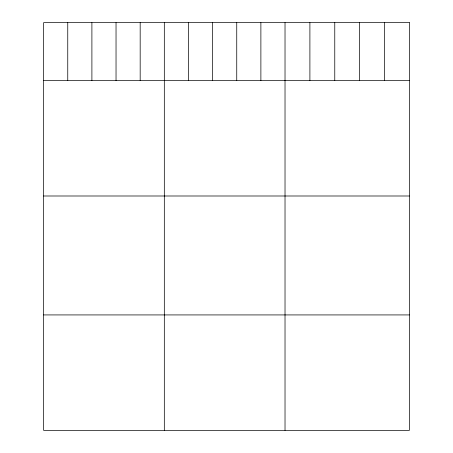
<?xml version="1.0" encoding="UTF-8"?>
<svg xmlns="http://www.w3.org/2000/svg" width="453" height="453" viewBox="0 0 453 453"><rect width="100%" height="100%" fill="white"/><g stroke="black" fill="none" stroke-linecap="round" stroke-linejoin="round"><path stroke-width="0.68" d="M43.613 80.572L409.387 80.572M43.613 195.996L409.387 195.996M43.613 314.926L409.387 314.926M384.512 22.65L384.512 80.572M359.642 22.65L359.642 80.572M334.767 22.65L334.767 80.572M309.897 22.65L309.897 80.572M285.022 22.65L285.022 430.35M260.883 22.65L260.883 80.572M236.743 22.65L236.743 80.572M212.599 22.65L212.599 80.572M188.459 22.65L188.459 80.572M164.32 22.65L164.32 430.35M140.175 22.65L140.175 80.572M116.036 22.65L116.036 80.572M91.897 22.65L91.897 80.572M67.752 22.65L67.752 80.572M409.387 22.65L43.613 22.65L43.613 430.35L409.387 430.35L409.387 22.65"/></g></svg>
